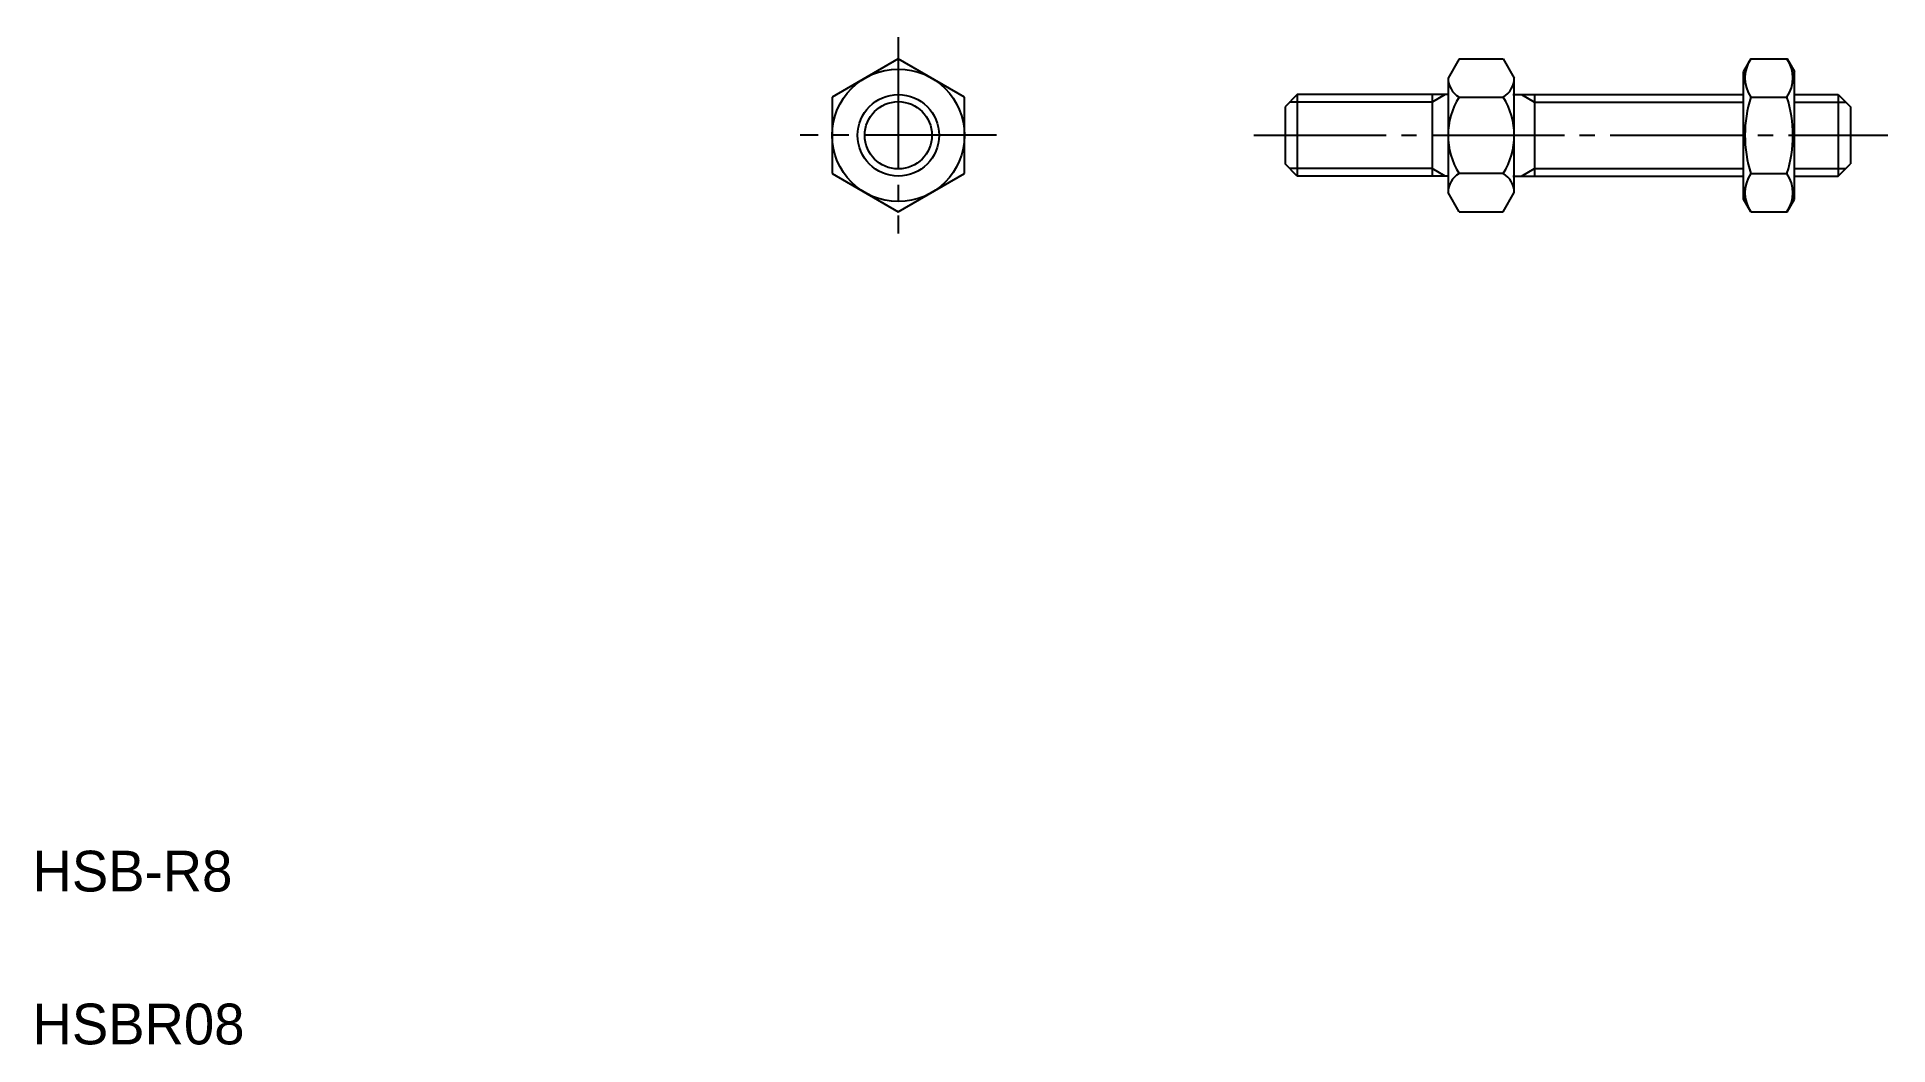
# Model space of a CAD drawing. Extents: x 10 to 192, y 10 to 109.
import ezdxf

# ---------------------------------------------------------------- set-up
doc = ezdxf.new("R2010")
doc.units = 0
doc.linetypes.add('CENTER', pattern=[17.5, 13, -1.5, 1.5, -1.5])
doc.layers.get('0').update_dxf_attribs({"linetype": 'CONTINUOUS'})
doc.layers.add('CENTER', color=1, linetype='CENTER')

msp = doc.modelspace()

# ---------------------------------------------------------------- linework, layer by layer
at = {"color": 7, "linetype": 'CONTINUOUS'}
for p, q in [((95, 106.69), (88.5, 102.94)), ((101.5, 102.94), (95, 106.69)), ((150.06, 106.69), (148.97, 104.81)), ((150.06, 106.69), (154.38, 106.69)), ((154.38, 106.69), (155.47, 104.81)), ((178.7, 106.69), (177.97, 105.44)), ((177.97, 92.94), (177.97, 105.44)), ((178.7, 106.69), (182.25, 106.69)), ((182.25, 106.69), (182.97, 105.44)), ((182.97, 92.94), (182.97, 105.44)), ((148.97, 104.81), (148.97, 93.57)), ((155.47, 93.57), (155.47, 104.81)), ((88.5, 102.94), (88.5, 95.44)), ((101.5, 95.44), (101.5, 102.94)), ((134.17, 103.19), (132.97, 101.99)), ((132.97, 101.99), (132.97, 96.39)), ((148.97, 103.19), (134.17, 103.19)), ((134.17, 103.19), (134.17, 95.19)), ((147.4, 103.19), (147.4, 95.19)), ((150.06, 102.94), (154.38, 102.94)), ((155.33, 103.19), (177.97, 103.19)), ((157.47, 103.19), (157.47, 95.19)), ((178.7, 102.94), (182.25, 102.94)), ((182.97, 103.19), (187.27, 103.19)), ((187.27, 103.19), (187.27, 95.19)), ((187.27, 103.19), (188.47, 101.99)), ((188.47, 101.99), (188.47, 96.39)), ((101.5, 99.19), (101.5, 99.19)), ((101.5, 97.31), (101.5, 97.31)), ((134.17, 95.19), (132.97, 96.39)), ((187.27, 95.19), (188.47, 96.39)), ((88.5, 95.44), (95, 91.68)), ((95, 91.68), (101.5, 95.44)), ((148.97, 95.19), (134.17, 95.19)), ((154.38, 95.44), (150.06, 95.44)), ((155.33, 95.19), (177.97, 95.19)), ((178.7, 95.44), (182.25, 95.44)), ((182.97, 95.19), (187.27, 95.19)), ((150.06, 91.68), (148.97, 93.57)), ((154.38, 91.68), (155.47, 93.57)), ((178.7, 91.68), (177.97, 92.94)), ((182.25, 91.68), (182.97, 92.94)), ((150.06, 91.68), (154.38, 91.68)), ((178.7, 91.68), (182.25, 91.68))]:
    msp.add_line(p, q, dxfattribs=at)
at = {"color": 3, "linetype": 'CONTINUOUS'}
for p, q in [((147.4, 102.44), (133.42, 102.44)), ((148.7, 103.19), (147.4, 102.44)), ((156.17, 103.19), (157.47, 102.44)), ((157.47, 102.44), (177.97, 102.44)), ((182.97, 102.44), (188.02, 102.44)), ((147.4, 95.94), (133.42, 95.94)), ((148.7, 95.19), (147.4, 95.94)), ((156.17, 95.19), (157.47, 95.94)), ((157.47, 95.94), (177.97, 95.94)), ((182.97, 95.94), (188.02, 95.94))]:
    msp.add_line(p, q, dxfattribs=at)
at = {"color": 7, "linetype": 'CONTINUOUS'}
for radius in [6.5, 4]:
    msp.add_circle((95, 99.19), radius, dxfattribs=at)
at = {"color": 3, "linetype": 'CONTINUOUS'}
msp.add_circle((95, 99.19), 3.3, dxfattribs=at)
at = {"color": 7, "linetype": 'CONTINUOUS'}
for centre, radius, start, end in [((181.44, 104.82), 3.32, 145.6111, 214.3889), ((179.51, 104.82), 3.32, 325.6111, 34.3889), ((151.13, 104.82), 2.16, 180.1692, 240.1692), ((153.31, 104.82), 2.16, 299.8308, 359.8308), ((155.99, 99.19), 7.02, 147.6918, 212.3082), ((148.45, 99.19), 7.02, 327.6918, 32.3082), ((190.54, 99.19), 12.42, 162.4111, 197.5889), ((170.41, 99.19), 12.42, 342.4111, 17.5889), ((151.13, 93.56), 2.16, 119.8308, 179.8308), ((153.31, 93.56), 2.16, 0.1692, 60.1692), ((181.44, 93.56), 3.32, 145.6111, 214.3889), ((179.51, 93.56), 3.32, 325.6111, 34.3889)]:
    msp.add_arc(centre, radius, start, end, dxfattribs=at)
at = {"layer": 'CENTER', "color": 1, "linetype": 'CENTER'}
for p, q in [((95, 108.83), (95, 89.55)), ((104.64, 99.19), (85.36, 99.19)), ((129.89, 99.19), (192.16, 99.19))]:
    msp.add_line(p, q, dxfattribs=at)

# ---------------------------------------------------------------- texts
at = {"color": 7, "linetype": 'CONTINUOUS'}
for s, p in [('HSB-R8', (10, 25)), ('HSBR08', (10, 10))]:
    msp.add_text(s, height=4, dxfattribs=at).set_placement(p)

doc.saveas('drawing.dxf')
